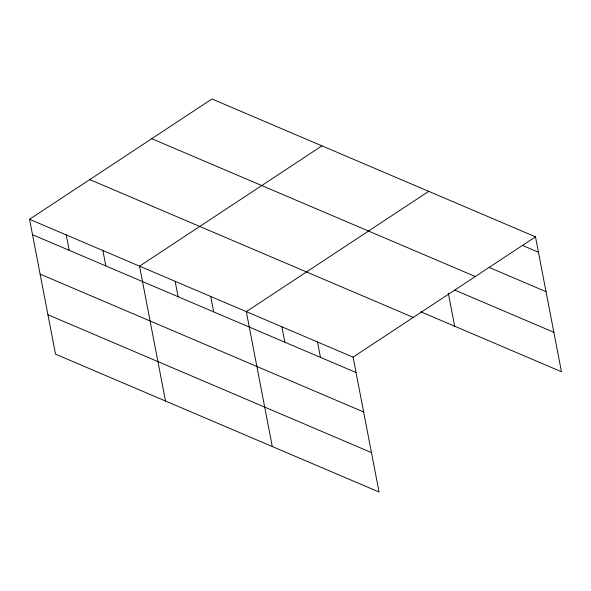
<?xml version="1.0" encoding="UTF-8"?>
<svg xmlns="http://www.w3.org/2000/svg" width="591" height="591" viewBox="0 0 591 591"><rect width="100%" height="100%" fill="white"/><g stroke="black" fill="none" stroke-linecap="round" stroke-linejoin="round"><path stroke-width="0.89" d="M29.55 219.283L353.078 357.134L379.053 492.015L55.524 354.164L29.55 219.283L211.947 98.985L535.476 236.836L561.45 371.717L420.792 311.782M321.947 145.851L139.55 266.157L165.524 401.038M428.711 191.344L246.314 311.642L272.288 446.523M353.078 357.134L535.476 236.836M522.341 245.383L538.445 252.239M489.267 267.479L546.032 291.666M151.754 138.686L475.282 276.529M454.723 290.048L553.856 332.29M89.743 179.583L413.272 317.433M32.52 234.693L356.048 372.537M40.107 274.121L363.635 411.964M47.93 314.737L371.458 452.588M448.303 293.07L454.686 326.225M317.493 341.967L320.455 357.378M281.9 326.808L284.869 342.211M210.728 296.483L213.691 311.885M175.135 281.316L178.105 296.719M102.886 250.532L105.848 265.935M66.214 234.908L69.184 250.311"/></g></svg>
